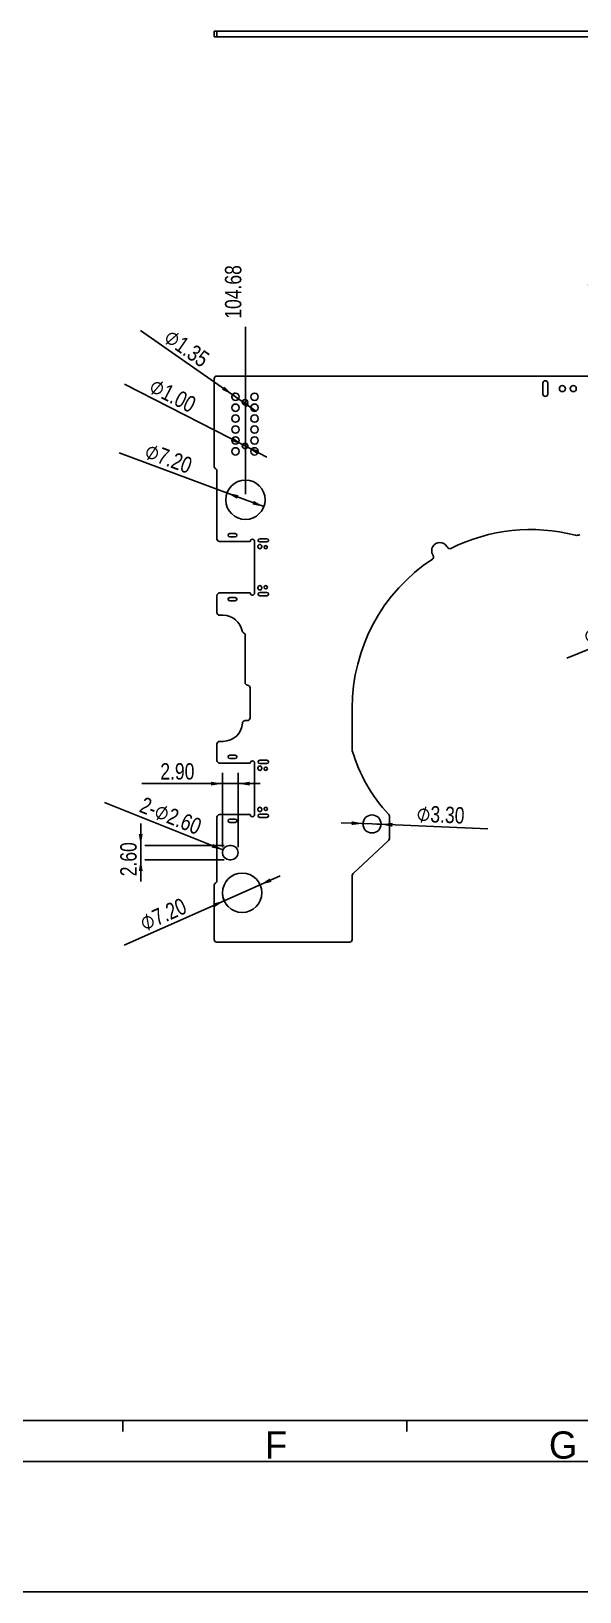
# Model space of a CAD drawing. Header units: millimetres. Extents: x 0 to 841, y 0 to 594.
# Drawn here: x 269.1 to 369.5, y 0 to 285.9 of the extents above; entities that cross this region are included whole.
import ezdxf

# ---------------------------------------------------------------- set-up
doc = ezdxf.new("R2010")
doc.units = ezdxf.units.MM
doc.header["$LTSCALE"] = 46.255
doc.layers.get('0').update_dxf_attribs({"linetype": 'CONTINUOUS'})
doc.layers.add('ASSEM_MEM', color=7, linetype='CONTINUOUS')
doc.styles.get("Standard").update_dxf_attribs({"font": 'txt', "width": 0.8})
doc.styles.add('TEXTSTYLE_2', font='txt')
doc.styles.add('TEXTSTYLE_3', font='symbol_asme.ttf')
doc.dimstyles.new('DIMSTYLE_1', dxfattribs={"dimtxt": 3, "dimasz": 2.1, "dimexe": 2, "dimexo": 1, "dimgap": 0.75, "dimtad": 0, "dimtih": 1, "dimtoh": 1, "dimzin": 0, "dimdsep": 46, "dimtxsty": 'STANDARD', "dimblk": '_FILLED', "dimblk1": '_FILLED', "dimblk2": '_FILLED', "dimcen": 0.09, "dimazin": 0, "dimtp": 0.01, "dimtm": 0.01, "dimtfac": 1, "dimtofl": 0, "dimtmove": 0, "dimatfit": 3, "dimldrblk": '_FILLED', "dimfxl": 1, "dimtolj": 1, "dimtzin": 0, "dimarcsym": 0})
doc.dimstyles.new('DIMSTYLE_2', dxfattribs={"dimtxt": 3, "dimasz": 2.1, "dimexe": 2, "dimexo": 1, "dimtad": 1, "dimzin": 0, "dimdsep": 46, "dimtxsty": 'STANDARD', "dimblk": '_FILLED', "dimblk1": '_FILLED', "dimblk2": '_FILLED', "dimcen": 0.09, "dimazin": 0, "dimtp": 0.01, "dimtm": 0.01, "dimtfac": 1, "dimtmove": 0, "dimatfit": 2, "dimldrblk": '_FILLED', "dimfxl": 1, "dimtolj": 1, "dimtzin": 0, "dimarcsym": 0})
doc.dimstyles.new('DIMSTYLE_3', dxfattribs={"dimtxt": 3, "dimasz": 2.1, "dimexe": 2, "dimexo": 1, "dimtad": 1, "dimzin": 0, "dimdsep": 46, "dimtxsty": 'STANDARD', "dimblk": '_FILLED', "dimblk1": '_FILLED', "dimblk2": '_FILLED', "dimcen": 0.09, "dimazin": 0, "dimtp": 0.01, "dimtm": 0.01, "dimtfac": 1, "dimtofl": 0, "dimtmove": 0, "dimatfit": 1, "dimldrblk": '_FILLED', "dimfxl": 1, "dimtolj": 1, "dimtzin": 0, "dimarcsym": 0})
doc.dimstyles.new('DIMSTYLE_4', dxfattribs={"dimtxt": 3, "dimasz": 2.1, "dimexe": 2, "dimexo": 1, "dimgap": 0.75, "dimtad": 1, "dimzin": 0, "dimdsep": 46, "dimtxsty": 'STANDARD', "dimblk": '_FILLED', "dimblk1": '_FILLED', "dimblk2": '_FILLED', "dimcen": 0.09, "dimazin": 0, "dimtp": 0.01, "dimtm": 0.01, "dimtfac": 1, "dimtofl": 0, "dimtmove": 0, "dimatfit": 3, "dimldrblk": '_FILLED', "dimfxl": 1, "dimtolj": 1, "dimtzin": 0, "dimarcsym": 0})

# ---------------------------------------------------------------- blocks, each defined once
blk = doc.blocks.new('*D18')
at = {"color": 2, "linetype": 'CONTINUOUS'}
blk.add_line((308.28, 201.07), (308.28, 231.74), dxfattribs=at)
at = {"color": 2, "linetype": 'CONTINUOUS', "insert": (304.53, 233.24), "char_height": 3, "width": 14.4, "attachment_point": 1, "rotation": 90, "line_spacing_factor": 0.9}
blk.add_mtext('104.68', dxfattribs=at)
blk = doc.blocks.new('_FILLED')
at = {"color": 0, "linetype": 'BYBLOCK'}
blk.add_solid([(0, 0), (-1, 0.17), (-1, -0.17)], dxfattribs=at)
blk = doc.blocks.new('*D27')
at = {"color": 2, "linetype": 'CONTINUOUS'}
for p, q in [((308.28, 200.07), (285.19, 208.66)), ((304.9, 201.32), (308.28, 200.07)), ((311.65, 198.81), (308.28, 200.07))]:
    blk.add_line(p, q, dxfattribs=at)
at = {"color": 2, "linetype": 'CONTINUOUS', "xscale": 2.1, "yscale": 2.1, "zscale": 2.1}
for p, rotation in [((304.9, 201.32), 159.5984596334), ((311.65, 198.81), 339.5984596334)]:
    blk.add_blockref('_FILLED', p, dxfattribs=dict(at, rotation=rotation))
at = {"color": 2, "linetype": 'CONTINUOUS', "insert": (298.81, 207.59), "char_height": 3, "width": 19.7077, "attachment_point": 3, "rotation": 339.5985, "line_spacing_factor": 0.9, "style": 'TEXTSTYLE_3'}
blk.add_mtext('⌀\\ftxt;{\\W0.8;7.20}', dxfattribs=at)
blk = doc.blocks.new('*D28')
at = {"color": 2, "linetype": 'CONTINUOUS'}
for p, q in [((389.46, 217.64), (371.01, 239.52)), ((387.14, 220.39), (389.46, 217.64)), ((391.78, 214.89), (389.46, 217.64))]:
    blk.add_line(p, q, dxfattribs=at)
at = {"color": 2, "linetype": 'CONTINUOUS', "xscale": 2.1, "yscale": 2.1, "zscale": 2.1}
for p, rotation in [((387.14, 220.39), 130.1358619793), ((391.78, 214.89), 310.1358619793)]:
    blk.add_blockref('_FILLED', p, dxfattribs=dict(at, rotation=rotation))
at = {"color": 2, "linetype": 'CONTINUOUS', "insert": (382.35, 231.89), "char_height": 3, "width": 19.7077, "attachment_point": 3, "rotation": 310.1359, "line_spacing_factor": 0.9, "style": 'TEXTSTYLE_3'}
blk.add_mtext('⌀\\ftxt;{\\W0.8;7.20}', dxfattribs=at)
blk = doc.blocks.new('*D49')
at = {"color": 2, "linetype": 'CONTINUOUS'}
for p, q in [((307.68, 128.07), (314.62, 131.16)), ((310.96, 129.53), (307.68, 128.07)), ((310.96, 129.53), (310.96, 129.53)), ((307.68, 128.07), (286.1, 118.47)), ((304.39, 126.61), (307.68, 128.07)), ((304.39, 126.61), (304.39, 126.61))]:
    blk.add_line(p, q, dxfattribs=at)
at = {"color": 2, "linetype": 'CONTINUOUS', "xscale": 2.1, "yscale": 2.1, "zscale": 2.1}
for p, rotation in [((310.96, 129.53), 203.9984663085), ((304.39, 126.61), 23.9992538335)]:
    blk.add_blockref('_FILLED', p, dxfattribs=dict(at, rotation=rotation))
at = {"color": 2, "linetype": 'CONTINUOUS', "insert": (296.58, 127.24), "char_height": 3, "width": 19.7077, "attachment_point": 3, "rotation": 23.9998, "line_spacing_factor": 0.9, "style": 'TEXTSTYLE_3'}
blk.add_mtext('⌀\\ftxt;{\\W0.8;7.20}', dxfattribs=at)
blk = doc.blocks.new('*D50')
at = {"color": 2, "linetype": 'CONTINUOUS'}
blk.add_line((304.15, 135.91), (282.5, 144.62), dxfattribs=at)
at = {"color": 2, "linetype": 'CONTINUOUS', "xscale": 2.1, "yscale": 2.1, "zscale": 2.1, "rotation": 338.1033767553}
blk.add_blockref('_FILLED', (304.15, 135.91), dxfattribs=at)
at = {"color": 2, "linetype": 'CONTINUOUS', "insert": (300.54, 141.41), "char_height": 3, "width": 26.9077, "attachment_point": 3, "rotation": 338.1034, "line_spacing_factor": 0.9}
blk.add_mtext('2-\\fSymbol_ASME;{\\W1.0;⌀}\\ftxt;2.60', dxfattribs=at)
blk = doc.blocks.new('*D51')
at = {"color": 2, "linetype": 'CONTINUOUS'}
for p, q in [((304.06, 136.43), (304.06, 150.06)), ((306.96, 136.43), (306.96, 150.06)), ((304.06, 148.06), (289.34, 148.06)), ((289.34, 148.06), (305.51, 148.06)), ((310.96, 148.06), (305.51, 148.06)), ((306.96, 148.06), (310.96, 148.06))]:
    blk.add_line(p, q, dxfattribs=at)
at = {"color": 2, "linetype": 'CONTINUOUS', "xscale": 2.1, "yscale": 2.1, "zscale": 2.1}
blk.add_blockref('_FILLED', (304.06, 148.06), dxfattribs=at)
at = {"color": 2, "linetype": 'CONTINUOUS', "xscale": 2.1, "yscale": 2.1, "zscale": 2.1, "rotation": 180}
blk.add_blockref('_FILLED', (306.96, 148.06), dxfattribs=at)
at = {"color": 2, "linetype": 'CONTINUOUS', "insert": (298.94, 151.81), "char_height": 3, "width": 9.6, "attachment_point": 3, "line_spacing_factor": 0.9}
blk.add_mtext('2.90', dxfattribs=at)
blk = doc.blocks.new('*D52')
at = {"color": 2, "linetype": 'CONTINUOUS'}
for p, q in [((331.46, 140.67), (325.81, 140.9)), ((329.81, 140.74), (329.81, 140.74)), ((329.81, 140.74), (331.46, 140.67)), ((333.1, 140.6), (331.46, 140.67)), ((331.46, 140.67), (352.68, 139.8)), ((333.1, 140.6), (333.1, 140.6))]:
    blk.add_line(p, q, dxfattribs=at)
at = {"color": 2, "linetype": 'CONTINUOUS', "xscale": 2.1, "yscale": 2.1, "zscale": 2.1}
for p, rotation in [((329.81, 140.74), 357.650651904), ((333.1, 140.6), 177.6496845858)]:
    blk.add_blockref('_FILLED', p, dxfattribs=dict(at, rotation=rotation))
at = {"color": 2, "linetype": 'CONTINUOUS', "insert": (339.71, 144.08), "char_height": 3, "width": 19.7077, "attachment_point": 1, "rotation": 357.6502, "line_spacing_factor": 0.9, "style": 'TEXTSTYLE_3'}
blk.add_mtext('⌀\\ftxt;{\\W0.8;3.30}', dxfattribs=at)
blk = doc.blocks.new('*D53')
at = {"color": 2, "linetype": 'CONTINUOUS'}
for p, q in [((391.03, 180.74), (367.14, 171.06)), ((389.5, 180.12), (391.03, 180.74)), ((391.03, 180.74), (396.26, 182.86)), ((392.56, 181.36), (391.03, 180.74)), ((392.56, 181.36), (392.56, 181.36)), ((389.5, 180.12), (389.5, 180.12))]:
    blk.add_line(p, q, dxfattribs=at)
at = {"color": 2, "linetype": 'CONTINUOUS', "xscale": 2.1, "yscale": 2.1, "zscale": 2.1}
for p, rotation in [((389.5, 180.12), 22.0522099618), ((392.56, 181.36), 202.0522099618)]:
    blk.add_blockref('_FILLED', p, dxfattribs=dict(at, rotation=rotation))
at = {"color": 2, "linetype": 'CONTINUOUS', "insert": (377.91, 179.47), "char_height": 3, "width": 19.7077, "attachment_point": 3, "rotation": 22.0517, "line_spacing_factor": 0.9, "style": 'TEXTSTYLE_3'}
blk.add_mtext('⌀\\ftxt;{\\W0.8;3.30}', dxfattribs=at)
blk = doc.blocks.new('*D75')
at = {"color": 2, "linetype": 'CONTINUOUS'}
for p, q in [((306.46, 218.94), (289.04, 231.07)), ((305.9, 219.33), (305.9, 219.33)), ((305.9, 219.33), (306.46, 218.94)), ((307.01, 218.55), (306.46, 218.94)), ((306.46, 218.94), (310.29, 216.27)), ((307.01, 218.55), (307.01, 218.55))]:
    blk.add_line(p, q, dxfattribs=at)
at = {"color": 2, "linetype": 'CONTINUOUS', "xscale": 2.1, "yscale": 2.1, "zscale": 2.1}
for p, rotation in [((305.9, 219.33), 325.1380537733), ((307.01, 218.55), 145.1380537733)]:
    blk.add_blockref('_FILLED', p, dxfattribs=dict(at, rotation=rotation))
at = {"color": 2, "linetype": 'CONTINUOUS', "insert": (301.96, 226.64), "char_height": 3, "width": 19.7077, "attachment_point": 3, "rotation": 325.1374, "line_spacing_factor": 0.9, "style": 'TEXTSTYLE_3'}
blk.add_mtext('⌀\\ftxt;{\\W0.8;1.35}', dxfattribs=at)
blk = doc.blocks.new('*D76')
at = {"color": 2, "linetype": 'CONTINUOUS'}
for p, q in [((308.21, 209.94), (286.13, 221.24)), ((307.76, 210.17), (307.76, 210.17)), ((307.76, 210.17), (308.21, 209.94)), ((308.65, 209.71), (308.21, 209.94)), ((308.21, 209.94), (312.21, 207.89)), ((308.65, 209.71), (308.65, 209.71))]:
    blk.add_line(p, q, dxfattribs=at)
at = {"color": 2, "linetype": 'CONTINUOUS', "xscale": 2.1, "yscale": 2.1, "zscale": 2.1}
for p, rotation in [((307.76, 210.17), 332.8850855565), ((308.65, 209.71), 152.8859265381)]:
    blk.add_blockref('_FILLED', p, dxfattribs=dict(at, rotation=rotation))
at = {"color": 2, "linetype": 'CONTINUOUS', "insert": (299.53, 218.59), "char_height": 3, "width": 19.7077, "attachment_point": 3, "rotation": 332.8863, "line_spacing_factor": 0.9, "style": 'TEXTSTYLE_3'}
blk.add_mtext('⌀\\ftxt;{\\W0.8;1.00}', dxfattribs=at)
blk = doc.blocks.new('*D77')
at = {"color": 2, "linetype": 'CONTINUOUS'}
for p, q in [((289.11, 136.73), (289.11, 140.73)), ((289.11, 140.73), (289.11, 135.43)), ((289.11, 130.13), (289.11, 135.43)), ((304.36, 136.73), (289.86, 136.73)), ((289.11, 134.13), (289.11, 130.13)), ((304.36, 134.13), (289.86, 134.13))]:
    blk.add_line(p, q, dxfattribs=at)
at = {"color": 2, "linetype": 'CONTINUOUS', "xscale": 2.1, "yscale": 2.1, "zscale": 2.1}
for p, rotation in [((289.11, 136.73), 270), ((289.11, 134.13), 90)]:
    blk.add_blockref('_FILLED', p, dxfattribs=dict(at, rotation=rotation))
at = {"color": 2, "linetype": 'CONTINUOUS', "insert": (285.36, 134.21), "char_height": 3, "width": 9.6, "attachment_point": 2, "rotation": 90, "line_spacing_factor": 0.9}
blk.add_mtext('2.60', dxfattribs=at)

msp = doc.modelspace()

# ---------------------------------------------------------------- linework, layer by layer
at = {"color": 4, "linetype": 'CONTINUOUS'}
for p, q in [((25.842, 31.385), (809.342, 31.385)), ((285.842, 31.385), (285.842, 29.385)), ((337.842, 31.385), (337.842, 29.385)), ((819.342, 23.885), (16.342, 23.885)), ((0, 0), (841, 0))]:
    msp.add_line(p, q, dxfattribs=at)
at = {"color": 2, "linetype": 'CONTINUOUS'}
for centre, radius, start, end in [((306.456, 218.94), 0.675, 90, 201.11804), ((308.206, 209.94), 0.5, 270, 36.32121), ((308.276, 200.07), 3.6, 324.07435, 360), ((331.456, 140.67), 1.65, 146.43184, 180), ((307.676, 128.07), 3.6, 180, 219.52393)]:
    msp.add_arc(centre, radius, start, end, dxfattribs=at)
at = {"layer": 'ASSEM_MEM', "color": 7, "linetype": 'CONTINUOUS'}
for p, q in [((302.556, 285.914), (302.556, 284.914)), ((302.556, 285.914), (386.306, 285.914)), ((302.556, 284.914), (521.356, 284.914)), ((302.556, 206.21), (302.556, 222.24)), ((303.056, 222.74), (520.856, 222.74)), ((362.731, 221.44), (362.731, 219.44)), ((363.631, 219.44), (363.631, 221.44)), ((303.056, 205.343), (303.056, 192.93)), ((309.156, 192.43), (303.556, 192.43)), ((306.406, 193.86), (305.406, 193.86)), ((305.406, 193.26), (306.406, 193.26)), ((309.956, 182.99), (309.956, 192.43)), ((312.206, 192.934), (310.906, 192.934)), ((310.906, 192.335), (312.206, 192.335)), ((310.556, 191.535), (310.556, 191.435)), ((311.256, 191.435), (311.256, 191.535)), ((342.657, 189.859), (342.577, 189.998)), ((345.175, 191.498), (345.255, 191.359)), ((303.556, 182.99), (309.156, 182.99)), ((310.556, 183.985), (310.556, 183.885)), ((312.206, 183.084), (310.906, 183.084)), ((311.256, 183.885), (311.256, 183.985)), ((303.056, 182.49), (303.056, 179.41)), ((306.406, 182.16), (305.406, 182.16)), ((305.406, 181.56), (306.406, 181.56)), ((310.906, 182.485), (312.206, 182.485)), ((303.556, 178.91), (304.221, 178.91)), ((308.226, 175.264), (308.226, 166.604)), ((309.126, 165.61), (309.126, 160.11)), ((327.826, 154.217), (327.826, 161.91)), ((308.626, 159.61), (308.216, 159.61)), ((303.056, 155.31), (303.056, 152.33)), ((303.556, 155.81), (304.221, 155.81)), ((309.156, 151.83), (303.556, 151.83)), ((306.406, 153.26), (305.406, 153.26)), ((305.406, 152.66), (306.406, 152.66)), ((309.956, 142.39), (309.956, 151.83)), ((312.206, 152.334), (310.906, 152.334)), ((310.906, 151.735), (312.206, 151.735)), ((310.556, 150.935), (310.556, 150.835)), ((311.256, 150.835), (311.256, 150.935)), ((310.556, 143.385), (310.556, 143.285)), ((311.256, 143.285), (311.256, 143.385)), ((303.056, 141.89), (303.056, 130.276)), ((303.556, 142.39), (309.156, 142.39)), ((306.406, 141.56), (305.406, 141.56)), ((305.406, 140.96), (306.406, 140.96)), ((312.206, 142.484), (310.906, 142.484)), ((310.906, 141.885), (312.206, 141.885)), ((334.646, 142.093), (334.646, 138.008)), ((334.486, 137.642), (327.986, 131.608)), ((305.356, 136.73), (305.656, 136.73)), ((305.656, 134.13), (305.356, 134.13)), ((302.556, 119.51), (302.556, 129.41)), ((327.826, 119.51), (327.826, 131.241)), ((303.056, 119.01), (327.326, 119.01))]:
    msp.add_line(p, q, dxfattribs=at)
at = {"layer": 'ASSEM_MEM', "color": 9, "linetype": 'CONTINUOUS'}
msp.add_line((303.056, 285.914), (303.056, 284.914), dxfattribs=at)
at = {"layer": 'ASSEM_MEM', "color": 7, "linetype": 'CONTINUOUS'}
for centre, radius in [((366.306, 220.44), 0.55), ((368.306, 220.44), 0.55), ((306.456, 218.94), 0.675), ((306.456, 216.94), 0.675), ((308.206, 217.94), 0.5), ((309.956, 218.94), 0.675), ((309.956, 216.94), 0.675), ((306.456, 214.94), 0.675), ((309.956, 214.94), 0.675), ((306.456, 212.94), 0.675), ((306.456, 210.94), 0.675), ((309.956, 212.94), 0.675), ((309.956, 210.94), 0.675), ((306.456, 208.94), 0.675), ((308.206, 209.94), 0.5), ((309.956, 208.94), 0.675), ((308.276, 200.07), 3.6), ((312.006, 191.385), 0.3), ((312.006, 184.035), 0.3), ((312.006, 150.785), 0.3), ((312.006, 143.435), 0.3), ((331.456, 140.67), 1.65), ((307.676, 128.07), 3.6)]:
    msp.add_circle(centre, radius, dxfattribs=at)
for centre, radius, start, end in [((303.056, 222.24), 0.5, 90, 180), ((363.181, 221.44), 0.45, 0, 180), ((363.181, 219.44), 0.45, 180, 360), ((303.056, 206.21), 0.5, 180, 240), ((302.556, 205.343), 0.5, 0, 60), ((360.526, 161.91), 32.7, 75.54387, 116.54636), ((303.556, 192.93), 0.5, 180, 270), ((305.406, 193.56), 0.3, 90, 270), ((306.406, 193.56), 0.3, 270, 90), ((309.556, 192.43), 0.4, 0, 180), ((310.906, 191.535), 0.35, 0, 180), ((310.906, 192.635), 0.3, 90, 270), ((312.206, 192.635), 0.3, 270, 90), ((343.876, 190.748), 1.5, 30, 210), ((368.939, 194.543), 1, 255.54387, 303.4936), ((310.906, 191.435), 0.35, 180, 360), ((360.526, 161.91), 32.7, 123.45364, 180), ((342.224, 189.609), 0.5, 303.45364, 30), ((345.688, 191.609), 0.5, 210, 296.54636), ((303.556, 182.49), 0.5, 90, 180), ((309.556, 182.99), 0.4, 180, 360), ((310.906, 183.985), 0.35, 0, 180), ((310.906, 183.885), 0.35, 180, 360), ((310.906, 182.785), 0.3, 90, 270), ((312.206, 182.785), 0.3, 270, 90), ((305.406, 181.86), 0.3, 90, 270), ((306.406, 181.86), 0.3, 270, 90), ((303.556, 179.41), 0.5, 180, 270), ((304.221, 175.41), 3.5, 10.17375, 90), ((308.145, 176.173), 0.5, 196.85492, 245.35202), ((307.726, 175.264), 0.5, 0, 65.16541), ((308.726, 166.604), 0.5, 180, 264.26083), ((308.626, 165.61), 0.5, 0, 84.26083), ((304.221, 159.31), 3.5, 270, 357.05206), ((308.216, 159.11), 0.5, 90, 177.70756), ((308.626, 160.11), 0.5, 270, 360), ((303.556, 155.31), 0.5, 90, 180), ((303.556, 152.33), 0.5, 180, 270), ((305.406, 152.96), 0.3, 90, 270), ((306.406, 152.96), 0.3, 270, 90), ((309.556, 151.83), 0.4, 0, 180), ((310.906, 152.035), 0.3, 90, 270), ((312.206, 152.035), 0.3, 270, 90), ((328.326, 154.217), 0.5, 180, 196.27471), ((355.396, 162.12), 28.7, 196.27471, 223.30276), ((310.906, 150.935), 0.35, 0, 180), ((310.906, 150.835), 0.35, 180, 360), ((310.906, 143.385), 0.35, 0, 180), ((310.906, 143.285), 0.35, 180, 360), ((303.556, 141.89), 0.5, 90, 180), ((305.406, 141.26), 0.3, 90, 270), ((306.406, 141.26), 0.3, 270, 90), ((309.556, 142.39), 0.4, 180, 360), ((310.906, 142.185), 0.3, 90, 270), ((312.206, 142.185), 0.3, 270, 90), ((334.146, 142.093), 0.5, 0, 43.30276), ((334.146, 138.008), 0.5, 312.87, 360), ((305.356, 135.43), 1.3, 90, 270), ((305.656, 135.43), 1.3, 270, 90), ((328.326, 131.241), 0.5, 132.87, 180), ((303.056, 129.41), 0.5, 120, 180), ((302.556, 130.276), 0.5, 300, 360), ((303.056, 119.51), 0.5, 180, 270), ((327.326, 119.51), 0.5, 270, 360)]:
    msp.add_arc(centre, radius, start, end, dxfattribs=at)

# ---------------------------------------------------------------- texts
at = {"color": 2, "linetype": 'CONTINUOUS', "char_height": 5, "width": 5, "attachment_point": 1, "line_spacing_factor": 0.9, "style": 'TEXTSTYLE_2'}
for s, insert in [('F', (311.842, 29.385)), ('G', (363.842, 29.385))]:
    msp.add_mtext(s, dxfattribs=dict(at, insert=insert))

# ---------------------------------------------------------------- dimensions: what is measured, and where the dimension line sits
at = {"color": 2, "linetype": 'CONTINUOUS'}
dim = msp.add_ordinate_dim(feature_location=(308.276, 201.07), offset=(0, 30.666), dtype=1, origin=(412.956, 165.57), dimstyle='DIMSTYLE_1', override={"dimtad": 1, "dimtih": 0, "dimtoh": 0}, dxfattribs=at)
dim.commit()
dim.dimension.update_dxf_attribs({"geometry": '*D18', "text_midpoint": (306.026, 240.81)})
for p1, p2, text, dimstyle, picture, middle in [((387.136, 220.392), (391.777, 214.887), '{\\fSymbol_ASME;\\W1.0;⌀}<>', 'DIMSTYLE_2', '*D28', (376.965, 235.944)), ((305.902, 219.325), (307.01, 218.554), '{\\fSymbol_ASME;\\W1.0;⌀}<>', 'DIMSTYLE_2', '*D75', (295.717, 229.163)), ((307.761, 210.167), (308.651, 209.712), '{\\fSymbol_ASME;\\W1.0;⌀}<>', 'DIMSTYLE_2', '*D76', (293.003, 220.252)), ((304.902, 201.324), (311.65, 198.815), '{\\fSymbol_ASME;\\W1.0;⌀}<>', 'DIMSTYLE_2', '*D27', (292.132, 208.475)), ((389.497, 180.12), (392.555, 181.359), '{\\fSymbol_ASME;\\W1.0;⌀}<>', 'DIMSTYLE_2', '*D53', (372.383, 175.615)), ((304.15, 135.914), (306.562, 134.945), '2-{\\fSymbol_ASME;\\W1.0;⌀}<>', 'DIMSTYLE_3', '*D50', (291.662, 143.358)), ((333.105, 140.602), (329.807, 140.737), '{\\fSymbol_ASME;\\W1.0;⌀}<>', 'DIMSTYLE_2', '*D52', (346.21, 142.316)), ((304.387, 126.605), (310.965, 129.534), '{\\fSymbol_ASME;\\W1.0;⌀}<>', 'DIMSTYLE_2', '*D49', (291.191, 123.193))]:
    dim = msp.add_diameter_dim_2p(p1=p1, p2=p2, text=text, dimstyle=dimstyle, override={"dimpost": '<>'}, dxfattribs=at)
    dim.commit()
    dim.dimension.update_dxf_attribs({"geometry": picture, "text_midpoint": middle, "dimtype": 163})
dim = msp.add_linear_dim(base=(306.956, 148.059), p1=(304.056, 135.43), p2=(306.956, 135.43), dimstyle='DIMSTYLE_4', dxfattribs=at)
dim.commit()
dim.dimension.update_dxf_attribs({"geometry": '*D51', "text_midpoint": (294.139, 148.059), "dimtype": 160})
dim = msp.add_linear_dim(base=(289.114, 134.13), p1=(305.356, 136.73), p2=(305.356, 134.13), angle=270, dimstyle='DIMSTYLE_4', dxfattribs=at)
dim.commit()
dim.dimension.update_dxf_attribs({"geometry": '*D77', "text_midpoint": (289.114, 134.208), "dimtype": 160})

doc.saveas('drawing.dxf')
